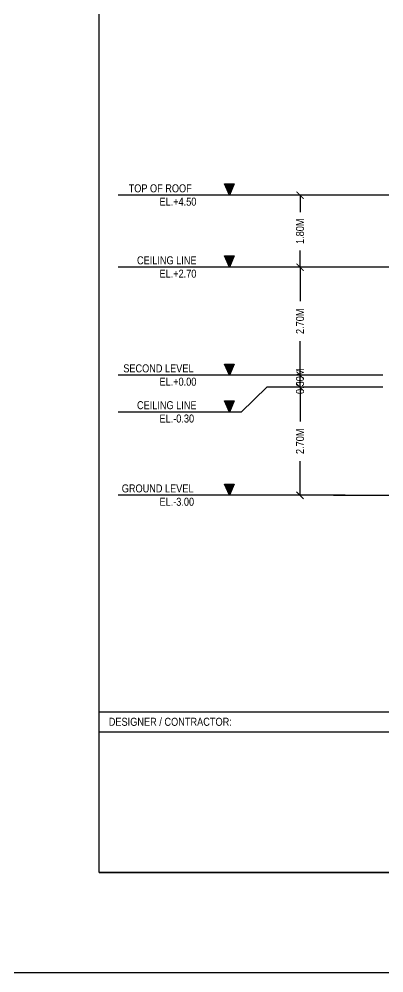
# Model space of a CAD drawing. Header units: inches. Extents: x 7263 to 7501, y 1317 to 1521.
# Drawn here: x 7417.7 to 7426.83, y 1470.12 to 1493.95 of the extents above; entities that cross this region are included whole.
import ezdxf

# ---------------------------------------------------------------- set-up
doc = ezdxf.new("R2010")
doc.units = ezdxf.units.IN
doc.header["$MEASUREMENT"] = 0
for name, color, linetype, lineweight in [('.13', 251, 'Continuous', 13), ('.20', 250, 'Continuous', 15), ('.25', 250, 'Continuous', 25), ('0.25', 250, 'Continuous', 25)]:
    doc.layers.add(name, color=color, linetype=linetype, lineweight=lineweight)
for name, color, linetype in [('Layer3', 3, 'Continuous'), ('Layer6', 6, 'Continuous'), ('Layer8', 8, 'Continuous'), ('text', 7, 'Continuous')]:
    doc.layers.add(name, color=color, linetype=linetype)
doc.styles.get("Standard").update_dxf_attribs({"font": ''})
doc.styles.get('Standard').set_extended_font_data('Tw Cen MT Condensed')
doc.dimstyles.new('ISOMETRIC -30', dxfattribs={"dimtxt": 0.2, "dimasz": 0.18, "dimexe": 0.18, "dimexo": 0.0625, "dimgap": 0.09, "dimtad": 0, "dimzin": 0, "dimdsep": 46, "dimtxsty": 'Standard', "dimblk": 'ARCHTICK', "dimcen": 0.09, "dimclrd": 8, "dimclre": 8, "dimclrt": 2, "dimadec": 0, "dimazin": 0, "dimtfac": 1, "dimtofl": 0, "dimtmove": 0, "dimatfit": 3, "dimfxl": 1, "dimtolj": 1, "dimtzin": 0, "dimarcsym": 0})

# ---------------------------------------------------------------- blocks, each defined once
blk = doc.blocks.new('_ArchTick')
at = {"color": 0, "linetype": 'ByBlock', "const_width": 0.15}
blk.add_lwpolyline([(-0.5, -0.5), (0.5, 0.5)], dxfattribs=at)
blk = doc.blocks.new('*D247')
at = {"layer": '.25', "color": 8, "lineweight": -2, "transparency": 16777216}
for p, q in [((7425.803, 1484.752), (7424.554, 1484.752)), ((7424.734, 1484.752), (7424.734, 1483.901)), ((7424.734, 1482.052), (7424.734, 1482.902)), ((7425.512, 1482.052), (7424.554, 1482.052))]:
    blk.add_line(p, q, dxfattribs=at)
at = {"layer": 'Defpoints', "color": 0, "transparency": 16777216}
for p in [(7424.734, 1484.752), (7425.865, 1484.752), (7425.574, 1482.052)]:
    blk.add_point(p, dxfattribs=at)
at = {"layer": '.25', "color": 8, "lineweight": -2, "transparency": 16777216, "xscale": 0.18, "yscale": 0.18, "zscale": 0.18}
for p, rotation in [((7424.734, 1484.752), 90), ((7424.734, 1482.052), 270)]:
    blk.add_blockref('_ArchTick', p, dxfattribs=dict(at, rotation=rotation))
at = {"layer": '.25', "color": 2, "transparency": 16777216, "insert": (7424.734, 1483.402), "char_height": 0.2, "attachment_point": 5, "rotation": 90}
blk.add_mtext('\\A1;2.70M', dxfattribs=at)
blk = doc.blocks.new('*D248')
at = {"layer": '.25', "color": 8, "lineweight": -2, "transparency": 16777216}
for p, q in [((7425.803, 1485.052), (7424.554, 1485.052)), ((7424.734, 1484.752), (7424.734, 1485.052)), ((7425.803, 1484.752), (7424.554, 1484.752))]:
    blk.add_line(p, q, dxfattribs=at)
at = {"layer": 'Defpoints', "color": 0, "transparency": 16777216}
for p in [(7424.734, 1485.052), (7425.865, 1485.052), (7425.865, 1484.752)]:
    blk.add_point(p, dxfattribs=at)
at = {"layer": '.25', "color": 8, "lineweight": -2, "transparency": 16777216, "xscale": 0.18, "yscale": 0.18, "zscale": 0.18}
for p, rotation in [((7424.734, 1485.052), 90), ((7424.734, 1484.752), 270)]:
    blk.add_blockref('_ArchTick', p, dxfattribs=dict(at, rotation=rotation))
at = {"layer": '.25', "color": 2, "transparency": 16777216, "insert": (7424.734, 1484.902), "char_height": 0.2, "attachment_point": 5, "rotation": 90}
blk.add_mtext('\\A1;0.30M', dxfattribs=at)
blk = doc.blocks.new('*D249')
at = {"layer": '.25', "color": 8, "lineweight": -2, "transparency": 16777216}
for p, q in [((7424.718, 1487.752), (7424.554, 1487.752)), ((7424.734, 1487.752), (7424.734, 1486.901)), ((7424.734, 1485.052), (7424.734, 1485.902)), ((7425.803, 1485.052), (7424.554, 1485.052))]:
    blk.add_line(p, q, dxfattribs=at)
at = {"layer": 'Defpoints', "color": 0, "transparency": 16777216}
for p in [(7424.734, 1487.752), (7424.781, 1487.752), (7425.865, 1485.052)]:
    blk.add_point(p, dxfattribs=at)
at = {"layer": '.25', "color": 8, "lineweight": -2, "transparency": 16777216, "xscale": 0.18, "yscale": 0.18, "zscale": 0.18}
for p, rotation in [((7424.734, 1487.752), 90), ((7424.734, 1485.052), 270)]:
    blk.add_blockref('_ArchTick', p, dxfattribs=dict(at, rotation=rotation))
at = {"layer": '.25', "color": 2, "transparency": 16777216, "insert": (7424.734, 1486.402), "char_height": 0.2, "attachment_point": 5, "rotation": 90}
blk.add_mtext('\\A1;2.70M', dxfattribs=at)
blk = doc.blocks.new('*D250')
at = {"layer": '.25', "color": 8, "lineweight": -2, "transparency": 16777216}
for p, q in [((7429.877, 1489.552), (7424.554, 1489.552)), ((7424.734, 1489.552), (7424.734, 1489.132)), ((7424.734, 1487.752), (7424.734, 1488.171)), ((7425.803, 1487.752), (7424.554, 1487.752))]:
    blk.add_line(p, q, dxfattribs=at)
at = {"layer": 'Defpoints', "color": 0, "transparency": 16777216}
for p in [(7424.734, 1489.552), (7429.939, 1489.552), (7425.865, 1487.752)]:
    blk.add_point(p, dxfattribs=at)
at = {"layer": '.25', "color": 8, "lineweight": -2, "transparency": 16777216, "xscale": 0.18, "yscale": 0.18, "zscale": 0.18}
for p, rotation in [((7424.734, 1489.552), 90), ((7424.734, 1487.752), 270)]:
    blk.add_blockref('_ArchTick', p, dxfattribs=dict(at, rotation=rotation))
at = {"layer": '.25', "color": 2, "transparency": 16777216, "insert": (7424.734, 1488.652), "char_height": 0.2, "attachment_point": 5, "rotation": 90}
blk.add_mtext('\\A1;1.80M', dxfattribs=at)

msp = doc.modelspace()

# ---------------------------------------------------------------- hatches: boundary and pattern name
at = {"layer": '.13'}
h = msp.add_hatch(dxfattribs=at)
h.set_pattern_fill('ANSI31', color=0, scale=0.201353, style=0)
h.set_pattern_definition([(45, (7267.585485, 2536.15101), (-0.017797266, 0.017797266), [])])
h.paths.add_polyline_path([(7423.085, 1489.834), (7422.844, 1489.834), (7422.965, 1489.552)])
h = msp.add_hatch(dxfattribs=at)
h.set_pattern_fill('ANSI31', color=0, scale=0.201353, style=0)
h.set_pattern_definition([(45, (7267.585485, 2534.35101), (-0.017797266, 0.017797266), [])])
h.paths.add_polyline_path([(7423.085, 1488.034), (7422.844, 1488.034), (7422.965, 1487.752)])
h = msp.add_hatch(dxfattribs=at)
h.set_pattern_fill('ANSI31', color=0, scale=0.201353, style=0)
h.set_pattern_definition([(45, (7267.585485, 2531.65101), (-0.017797266, 0.017797266), [])])
h.paths.add_polyline_path([(7423.085, 1485.334), (7422.844, 1485.334), (7422.965, 1485.052)])
h = msp.add_hatch(dxfattribs=at)
h.set_pattern_fill('ANSI31', color=0, scale=0.201353, style=0)
h.set_pattern_definition([(45, (7267.585485, 2530.73075), (-0.017797266, 0.017797266), [])])
h.paths.add_polyline_path([(7423.085, 1484.414), (7422.844, 1484.414), (7422.965, 1484.132)])
h = msp.add_hatch(dxfattribs=at)
h.set_pattern_fill('ANSI31', color=0, scale=0.201353, style=0)
h.set_pattern_definition([(45, (7267.585485, 2528.65101), (-0.017797266, 0.017797266), [])])
h.paths.add_polyline_path([(7423.085, 1482.334), (7422.844, 1482.334), (7422.965, 1482.052)])

# ---------------------------------------------------------------- linework, layer by layer
at = {"layer": '.20', "color": 0}
for p, q in [((7422.844, 1489.834), (7423.085, 1489.834)), ((7422.844, 1488.034), (7423.085, 1488.034)), ((7422.844, 1485.334), (7423.085, 1485.334)), ((7422.844, 1484.414), (7423.085, 1484.414)), ((7422.844, 1482.334), (7423.085, 1482.334))]:
    msp.add_line(p, q, dxfattribs=at)
at = {"layer": '.25', "color": 9, "true_color": 0xc7c8ca}
msp.add_line((7425.574, 1482.052), (7439.178, 1482.052), dxfattribs=at)
at = {"layer": '0.25', "color": 0}
for points in [[(7422.965, 1489.552), (7422.844, 1489.834), (7423.085, 1489.834), (7422.965, 1489.552)], [(7422.965, 1487.752), (7422.844, 1488.034), (7423.085, 1488.034), (7422.965, 1487.752)], [(7422.965, 1485.052), (7422.844, 1485.334), (7423.085, 1485.334), (7422.965, 1485.052)], [(7422.965, 1484.132), (7422.844, 1484.414), (7423.085, 1484.414), (7422.965, 1484.132)], [(7422.965, 1482.052), (7422.844, 1482.334), (7423.085, 1482.334), (7422.965, 1482.052)]]:
    msp.add_lwpolyline(points, dxfattribs=at)
at = {"layer": 'Defpoints'}
msp.add_lwpolyline([(7415.697, 1521.116), (7492.197, 1521.116), (7492.197, 1470.116), (7415.697, 1470.116)], close=True, dxfattribs=at)
at = {"layer": 'Layer3'}
msp.add_line((7419.712, 1476.14), (7489.687, 1476.14), dxfattribs=at)
at = {"layer": 'Layer6'}
for p, q in [((7419.712, 1476.642), (7489.687, 1476.642)), ((7419.712, 1472.626), (7489.687, 1472.626))]:
    msp.add_line(p, q, dxfattribs=at)
msp.add_lwpolyline([(7489.687, 1472.626), (7419.712, 1472.626), (7419.712, 1518.606), (7489.687, 1518.606)], close=True, dxfattribs=at)
at = {"layer": 'Layer8'}
for p, q in [((7434.74, 1489.552), (7420.18, 1489.552)), ((7427.193, 1487.752), (7420.18, 1487.752)), ((7426.808, 1485.052), (7420.18, 1485.052)), ((7423.263, 1484.132), (7423.901, 1484.752)), ((7426.808, 1484.752), (7423.901, 1484.752)), ((7423.263, 1484.132), (7420.18, 1484.132)), ((7425.865, 1482.052), (7420.18, 1482.052))]:
    msp.add_line(p, q, dxfattribs=at)

# ---------------------------------------------------------------- texts
at = {"layer": 'Layer6', "color": 2, "char_height": 0.2, "attachment_point": 4}
for s, insert in [('\\pi-2.06667;TOP OF ROOF\\P\\pi-1.29524;EL.+4.50', (7422.512, 1489.557)), ('\\pi-1.85714;CEILING LINE\\P\\pi-1.29524;EL.+2.70', (7422.512, 1487.757)), ('\\pi-2.2;SECOND LEVEL\\P\\pi-1.29524;EL.+0.00', (7422.512, 1485.057)), ('\\pi-1.85714;CEILING LINE\\P\\pi-1.29524;EL.-0.30', (7422.512, 1484.137)), ('\\pi-2.2381;GROUND LEVEL\\P\\pi-1.29524;EL.-3.00', (7422.512, 1482.057))]:
    msp.add_mtext(s, dxfattribs=dict(at, insert=insert))
at = {"layer": 'text', "insert": (7419.948, 1476.493), "char_height": 0.20079, "attachment_point": 1}
msp.add_mtext('DESIGNER / CONTRACTOR:', dxfattribs=at)

# ---------------------------------------------------------------- dimensions: what is measured, and where the dimension line sits
at = {"layer": '.25', "color": 9, "true_color": 0xc7c8ca}
for base, p1, p2, picture, middle in [((7424.734, 1489.552), (7425.865, 1487.752), (7429.939, 1489.552), '*D250', (7424.734, 1488.652)), ((7424.734, 1487.752), (7425.865, 1485.052), (7424.781, 1487.752), '*D249', (7424.734, 1486.402)), ((7424.734, 1484.752), (7425.574, 1482.052), (7425.865, 1484.752), '*D247', (7424.734, 1483.402))]:
    dim = msp.add_linear_dim(base=base, p1=p1, p2=p2, angle=90, dimstyle='ISOMETRIC -30', override={"dimpost": 'M'}, dxfattribs=at)
    dim.commit()
    dim.dimension.update_dxf_attribs({"geometry": picture, "text_midpoint": middle})
dim = msp.add_linear_dim(base=(7424.734, 1485.052), p1=(7425.865, 1484.752), p2=(7425.865, 1485.052), angle=90, dimstyle='ISOMETRIC -30', override={"dimpost": 'M'}, dxfattribs=at)
dim.commit()
dim.dimension.update_dxf_attribs({"geometry": '*D248', "text_midpoint": (7424.734, 1484.902), "dimtype": 160})

doc.saveas('drawing.dxf')
